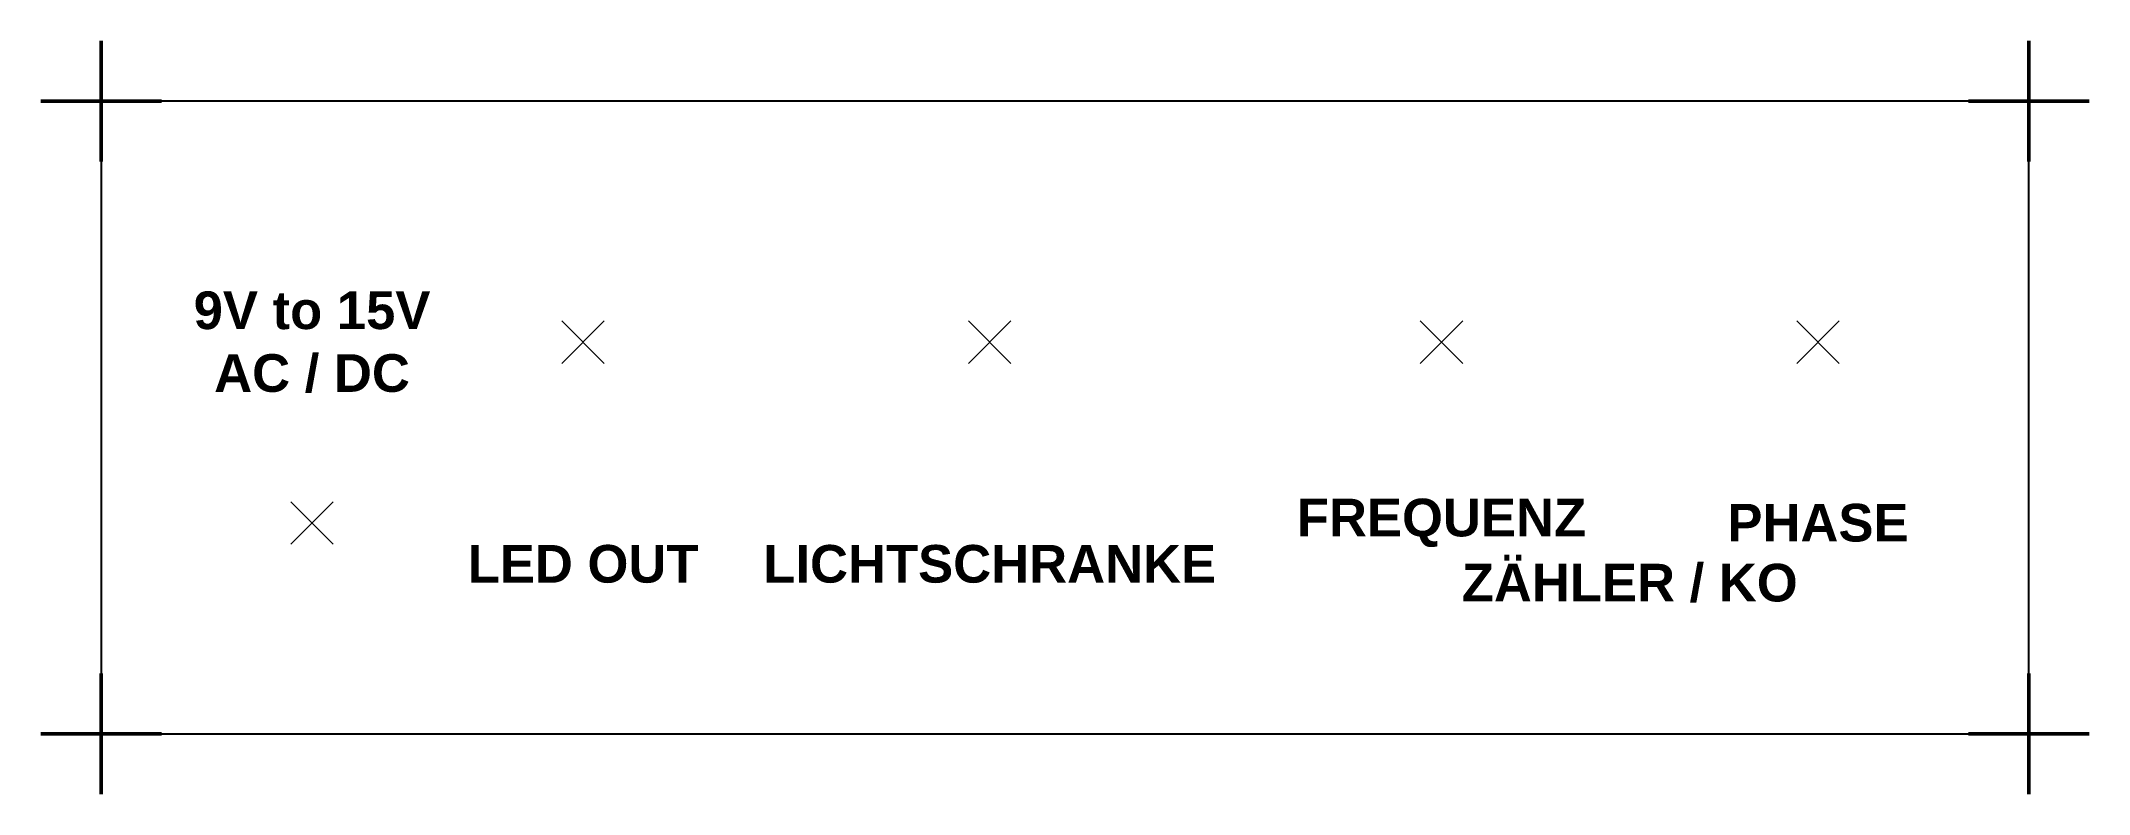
# Model space of a CAD drawing. Header units: millimetres. Extents: x -6 to 130, y -6 to 44.
import ezdxf

# ---------------------------------------------------------------- set-up
doc = ezdxf.new("R2010")
doc.units = ezdxf.units.MM
for name, color, linetype, lineweight, true_color in [('Beschriftung', 7, 'Continuous', 50, 0x000000), ('CutOut', 134, 'Continuous', 25, 0x008080), ('Referenzen', 30, 'Continuous', 18, 0xff7f00)]:
    doc.layers.add(name, color=color, linetype=linetype, lineweight=lineweight, true_color=true_color)
doc.styles.add('textstyle0', font='')
doc.styles.add('textstyle1', font='')
doc.styles.add('textstyle2', font='')
doc.styles.add('textstyle3', font='')
doc.styles.add('textstyle4', font='')
doc.styles.add('textstyle5', font='')
doc.styles.get('textstyle0').set_extended_font_data('Helvetica', bold=True)
doc.styles.get('textstyle1').set_extended_font_data('Helvetica', bold=True)
doc.styles.get('textstyle2').set_extended_font_data('Helvetica', bold=True)
doc.styles.get('textstyle3').set_extended_font_data('Helvetica', bold=True)
doc.styles.get('textstyle4').set_extended_font_data('Helvetica', bold=True)
doc.styles.get('textstyle5').set_extended_font_data('Helvetica', bold=True)

msp = doc.modelspace()

# ---------------------------------------------------------------- linework, layer by layer
at = {"layer": 'Beschriftung'}
for p, q in [((-2, 44), (-2, 36)), ((126, 44), (126, 36)), ((2, 40), (-6, 40)), ((130, 40), (122, 40)), ((-2, 2), (-2, -6)), ((126, 2), (126, -6)), ((2, -2), (-6, -2)), ((130, -2), (122, -2))]:
    msp.add_line(p, q, dxfattribs=at)
at = {"layer": 'CutOut'}
for p, q in [((-2, 40), (-2, -2)), ((126, 40), (-2, 40)), ((126, -2), (126, 40)), ((-2, -2), (126, -2))]:
    msp.add_line(p, q, dxfattribs=at)
at = {"layer": 'Referenzen'}
for p, q in [((28.59, 22.59), (31.41, 25.41)), ((28.59, 25.41), (31.41, 22.59)), ((55.59, 22.59), (58.41, 25.41)), ((55.59, 25.41), (58.41, 22.59)), ((85.59, 22.59), (88.41, 25.41)), ((85.59, 25.41), (88.41, 22.59)), ((110.59, 22.59), (113.41, 25.41)), ((110.59, 25.41), (113.41, 22.59)), ((10.59, 10.59), (13.41, 13.41)), ((10.59, 13.41), (13.41, 10.59))]:
    msp.add_line(p, q, dxfattribs=at)

# ---------------------------------------------------------------- texts
at = {"layer": 'Beschriftung', "char_height": 2.5}
for s, insert, attachment_point, style in [('9V to 15V\\PAC / DC', (12, 24), 5, 'textstyle1'), ('FREQUENZ', (87, 12), 5, 'textstyle5'), ('PHASE', (112, 12), 5, 'textstyle4'), ('LED OUT', (30, 8), 8, 'textstyle0'), ('LICHTSCHRANKE', (57, 8), 8, 'textstyle3'), ('ZÄHLER / KO', (99.5, 8), 5, 'textstyle2')]:
    msp.add_mtext(s, dxfattribs=dict(at, insert=insert, attachment_point=attachment_point, style=style))

doc.saveas('drawing.dxf')
